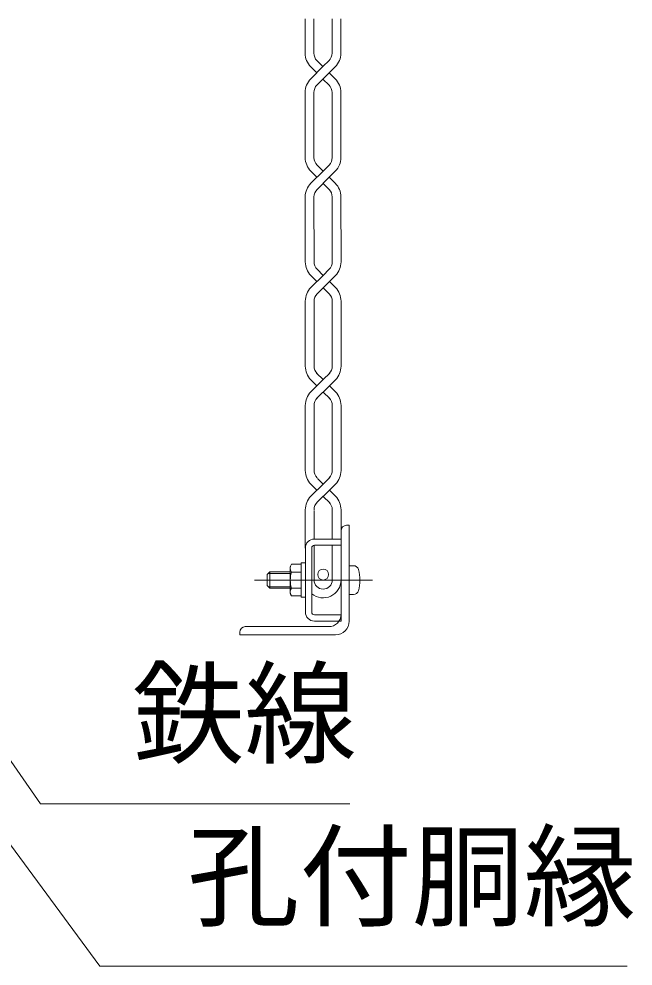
# Model space of a CAD drawing. Units: millimetres, scale not verified. Extents: x -10500 to 10500, y -7425 to 7425.
# Drawn here: x 3477 to 4374, y -2512 to -1129 of the extents above; entities that cross this region are included whole.
import ezdxf
from ezdxf.enums import TextEntityAlignment as Align

# ---------------------------------------------------------------- set-up
doc = ezdxf.new("R2010")
doc.units = ezdxf.units.MM
doc.header["$LTSCALE"] = 50
doc.linetypes.add('USER1', pattern=[50.8, 31.75, -6.35, 6.35, -6.35])
for name, color, linetype, lineweight in [('0-0_D-STR3', 3, 'Continuous', 13), ('0-1_D-STR1', 1, 'Continuous', 18), ('0-2_D-BMK', 2, 'USER1', 13), ('0-4_D-STR-TXT', 7, 'Continuous', 9), ('0-5_D-STR2', 7, 'Continuous', 9)]:
    doc.layers.add(name, color=color, linetype=linetype, lineweight=lineweight)
doc.styles.add('ＭＳ ゴシック', font='')
doc.styles.get('ＭＳ ゴシック').set_extended_font_data('MS Gothic')

msp = doc.modelspace()

# ---------------------------------------------------------------- linework, layer by layer
at = {"layer": '0-0_D-STR3'}
for p, q in [((3947.58, -1888.6), (3908.78, -1888.6)), ((3947.58, -1888.6), (3947.58, -1897.8)), ((3895.58, -1901.8), (3895.58, -1995.4)), ((3904.78, -1901.8), (3904.78, -1995.4)), ((3947.58, -1897.8), (3908.78, -1897.8)), ((3873.18, -1929), (3875.2, -1925.5)), ((3873.18, -1968.2), (3873.18, -1929)), ((3889.18, -1925.5), (3875.2, -1925.5)), ((3889.18, -1923.6), (3889.18, -1973.6)), ((3895.58, -1923.6), (3889.18, -1923.6)), ((3889.18, -1971.69), (3889.18, -1925.5)), ((3959.58, -1927.6), (3959.58, -1969.6)), ((3965.69, -1927.6), (3959.58, -1927.6)), ((3843.58, -1936.6), (3839.58, -1940.6)), ((3839.58, -1956.6), (3839.58, -1940.6)), ((3873.18, -1939), (3841.18, -1939)), ((3843.58, -1960.6), (3843.58, -1936.6)), ((3873.18, -1936.6), (3843.58, -1936.6)), ((3889.18, -1937.05), (3875.2, -1937.05)), ((3843.58, -1960.6), (3839.58, -1956.6)), ((3873.18, -1958.2), (3841.18, -1958.2)), ((3873.18, -1960.6), (3843.58, -1960.6)), ((3889.18, -1960.15), (3875.2, -1960.15)), ((3873.18, -1968.2), (3875.2, -1971.69)), ((3889.18, -1971.69), (3875.2, -1971.69)), ((3895.58, -1973.6), (3889.18, -1973.6)), ((3965.69, -1969.6), (3959.58, -1969.6)), ((3947.58, -1999.4), (3908.78, -1999.4)), ((3947.58, -1999.4), (3947.58, -2008.6)), ((3947.58, -2008.6), (3908.78, -2008.6))]:
    msp.add_line(p, q, dxfattribs=at)
msp.add_circle((3921.47, -1940.47), 8, dxfattribs=at)
for centre, radius, start, end in [((3908.78, -1901.8), 13.2, 90, 180), ((3908.78, -1901.8), 4, 90, 180), ((3883.63, -1931.28), 10.22, 145.61585, 214.38415), ((3965.69, -1935.2), 7.6, 16.07286, 90), ((3919.18, -1948.6), 56, 343.92714, 16.07286), ((3911.62, -1948.6), 38.21, 162.4121, 197.5879), ((3883.63, -1965.92), 10.22, 145.61586, 214.38415), ((3965.69, -1962), 7.6, 270, 343.92714), ((3908.78, -1995.4), 13.2, 180, 270), ((3908.78, -1995.4), 4, 180, 270)]:
    msp.add_arc(centre, radius, start, end, dxfattribs=at)
at = {"layer": '0-1_D-STR1'}
for p, q in [((3947.58, -1998.6), (3947.58, -1876.6)), ((3955.58, -1868.6), (3959.58, -1868.6)), ((3959.58, -2008.6), (3959.58, -1868.6)), ((3807.58, -2016.6), (3929.58, -2016.6)), ((3799.58, -2024.6), (3799.58, -2028.6)), ((3799.58, -2028.6), (3939.58, -2028.6))]:
    msp.add_line(p, q, dxfattribs=at)
for centre, radius, start, end in [((3955.58, -1876.6), 8, 90, 180), ((3929.58, -1998.6), 18, 270, 0), ((3807.58, -2024.6), 8, 90, 180), ((3939.58, -2008.6), 20, 270, 0)]:
    msp.add_arc(centre, radius, start, end, dxfattribs=at)
at = {"layer": '0-2_D-BMK'}
msp.add_line((3993.66, -1948.6), (3821.09, -1948.6), dxfattribs=at)
at = {"layer": '0-4_D-STR-TXT'}
for points in [[(3960.43, -2275.42), (3508.25, -2275.42), (3282.56, -1950.24)], [(4365.73, -2512.24), (3595.02, -2512.24), (3223.63, -2008.81)]]:
    msp.add_lwpolyline(points, dxfattribs=at)
at = {"layer": '0-5_D-STR2'}
for p, q in [((3895.13, -1179.21), (3895.13, -1129.12)), ((3907.96, -1179.19), (3907.96, -1129.12)), ((3934.47, -1179.19), (3934.47, -1129.12)), ((3947.31, -1179.21), (3947.31, -1129.12)), ((3921.22, -1198.74), (3903.33, -1216.63)), ((3903.33, -1199), (3912.14, -1207.82)), ((3912.41, -1189.94), (3921.22, -1198.74)), ((3930.02, -1189.94), (3921.22, -1198.74)), ((3939.11, -1199), (3930.29, -1207.82)), ((3930.29, -1207.82), (3912.41, -1225.7)), ((3921.22, -1216.89), (3930.02, -1225.7)), ((3930.29, -1207.82), (3939.11, -1216.63)), ((3895.24, -1331.68), (3895.13, -1236.43)), ((3908.08, -1331.67), (3907.96, -1236.44)), ((3934.59, -1331.67), (3934.47, -1236.44)), ((3947.42, -1331.68), (3947.31, -1236.43)), ((3903.44, -1351.48), (3912.26, -1360.3)), ((3912.53, -1342.42), (3921.33, -1351.22)), ((3939.22, -1351.48), (3930.41, -1360.3)), ((3930.41, -1360.3), (3912.53, -1378.18)), ((3930.41, -1360.3), (3939.22, -1369.11)), ((3921.33, -1369.37), (3930.14, -1378.18)), ((3895.38, -1484.01), (3895.24, -1388.91)), ((3908.21, -1483.99), (3908.08, -1388.92)), ((3934.72, -1483.99), (3934.59, -1388.92)), ((3947.56, -1484.01), (3947.42, -1388.91)), ((3921.47, -1503.55), (3903.58, -1521.43)), ((3903.58, -1503.81), (3912.39, -1512.62)), ((3912.66, -1494.74), (3921.47, -1503.55)), ((3930.27, -1494.74), (3921.47, -1503.55)), ((3930.54, -1512.62), (3912.66, -1530.5)), ((3921.47, -1521.69), (3930.27, -1530.5)), ((3895.38, -1636.27), (3895.38, -1541.23)), ((3908.21, -1637.28), (3908.21, -1541.25)), ((3934.72, -1637.28), (3934.72, -1541.25)), ((3947.56, -1636.27), (3947.56, -1541.23)), ((3921.47, -1655.81), (3903.58, -1673.7)), ((3903.58, -1656.07), (3912.39, -1664.88)), ((3911.94, -1646.28), (3921.47, -1655.81)), ((3930.99, -1646.28), (3921.47, -1655.81)), ((3939.36, -1656.07), (3930.54, -1664.88)), ((3930.54, -1664.88), (3911.94, -1683.49)), ((3930.54, -1664.88), (3939.36, -1673.7)), ((3921.47, -1673.96), (3930.99, -1683.48)), ((3895.38, -1788.75), (3895.38, -1693.49)), ((3908.21, -1787.74), (3908.21, -1692.49)), ((3934.72, -1787.74), (3934.72, -1692.49)), ((3947.56, -1788.75), (3947.56, -1693.49)), ((3921.47, -1808.29), (3903.58, -1826.18)), ((3903.58, -1808.55), (3912.39, -1817.36)), ((3913.37, -1800.19), (3921.47, -1808.29)), ((3930.99, -1798.76), (3921.47, -1808.29)), ((3939.36, -1808.55), (3930.54, -1817.36)), ((3930.54, -1817.36), (3913.37, -1834.53)), ((3930.54, -1817.36), (3939.36, -1826.18)), ((3921.47, -1826.44), (3930.99, -1835.96)), ((3895.38, -1902.14), (3895.38, -1845.97)), ((3908.21, -1888.61), (3908.21, -1846.98)), ((3934.72, -1888.6), (3934.72, -1844.97)), ((3947.56, -1949.47), (3947.56, -1845.97)), ((3908.21, -1948.47), (3908.21, -1897.84)), ((3934.72, -1948.47), (3934.72, -1897.8))]:
    msp.add_line(p, q, dxfattribs=at)
for points in [[(3930.14, -1342.42), (3921.33, -1351.22), (3903.44, -1369.11)], [(3939.36, -1503.81), (3930.54, -1512.62), (3939.36, -1521.43)]]:
    msp.add_lwpolyline(points, dxfattribs=at)
for centre, radius, start, end in [((3923.13, -1179.21), 28, 180, 225), ((3923.16, -1179.19), 15.2, 180, 225), ((3919.27, -1179.19), 15.2, 315, 0), ((3919.31, -1179.21), 28, 315, 0), ((3923.13, -1236.43), 28, 135, 180), ((3919.31, -1236.43), 28, 0, 45), ((3923.16, -1236.44), 15.2, 135.00055, 180), ((3919.27, -1236.44), 15.2, 0, 44.99915), ((3923.24, -1331.68), 28, 180, 225), ((3923.28, -1331.67), 15.2, 180, 225), ((3919.39, -1331.67), 15.2, 315, 0), ((3919.42, -1331.68), 28, 315, 0), ((3923.24, -1388.91), 28, 135, 180), ((3919.42, -1388.91), 28, 0, 45), ((3923.28, -1388.92), 15.2, 135.00055, 180), ((3919.39, -1388.92), 15.2, 0, 44.99915), ((3923.38, -1484.01), 28, 180, 225), ((3923.41, -1483.99), 15.2, 180, 225), ((3919.52, -1483.99), 15.2, 315, 0), ((3919.56, -1484.01), 28, 315, 0), ((3923.38, -1541.23), 28, 135, 180), ((3919.56, -1541.23), 28, 0, 45), ((3923.41, -1541.25), 15.2, 135.00055, 180), ((3919.52, -1541.25), 15.2, 0, 44.99915), ((3923.38, -1636.27), 28, 180, 225), ((3923.38, -1636.27), 15.2, 180, 225), ((3919.56, -1636.27), 15.2, 315, 0), ((3919.56, -1636.27), 28, 315, 0), ((3923.38, -1693.49), 28, 135, 180), ((3923.38, -1693.49), 15.2, 135, 180), ((3919.56, -1693.49), 15.2, 0, 45), ((3919.56, -1693.49), 28, 0, 45), ((3923.38, -1788.75), 28, 180, 225), ((3923.38, -1788.75), 15.2, 176.19604, 225), ((3919.56, -1788.75), 15.2, 315, 3.80396), ((3919.56, -1788.75), 28, 315, 0), ((3923.38, -1845.97), 28, 135, 180), ((3923.38, -1845.97), 15.2, 131.18669, 180), ((3919.56, -1845.97), 15.2, 0, 48.80016), ((3919.56, -1845.97), 28, 0, 45), ((3921.47, -1948.47), 26.09, 230.23061, 0), ((3921.47, -1948.47), 13.26, 180, 0)]:
    msp.add_arc(centre, radius, start, end, dxfattribs=at)

# ---------------------------------------------------------------- texts
at = {"layer": '0-4_D-STR-TXT', "style": 'ＭＳ ゴシック'}
for s, p in [('鉄線', (3642.54, -2239.52)), ('孔付胴縁', (3722.96, -2477.28))]:
    msp.add_text(s, height=120.2, dxfattribs=at).set_placement(p, align=Align.BOTTOM_LEFT)

doc.saveas('drawing.dxf')
